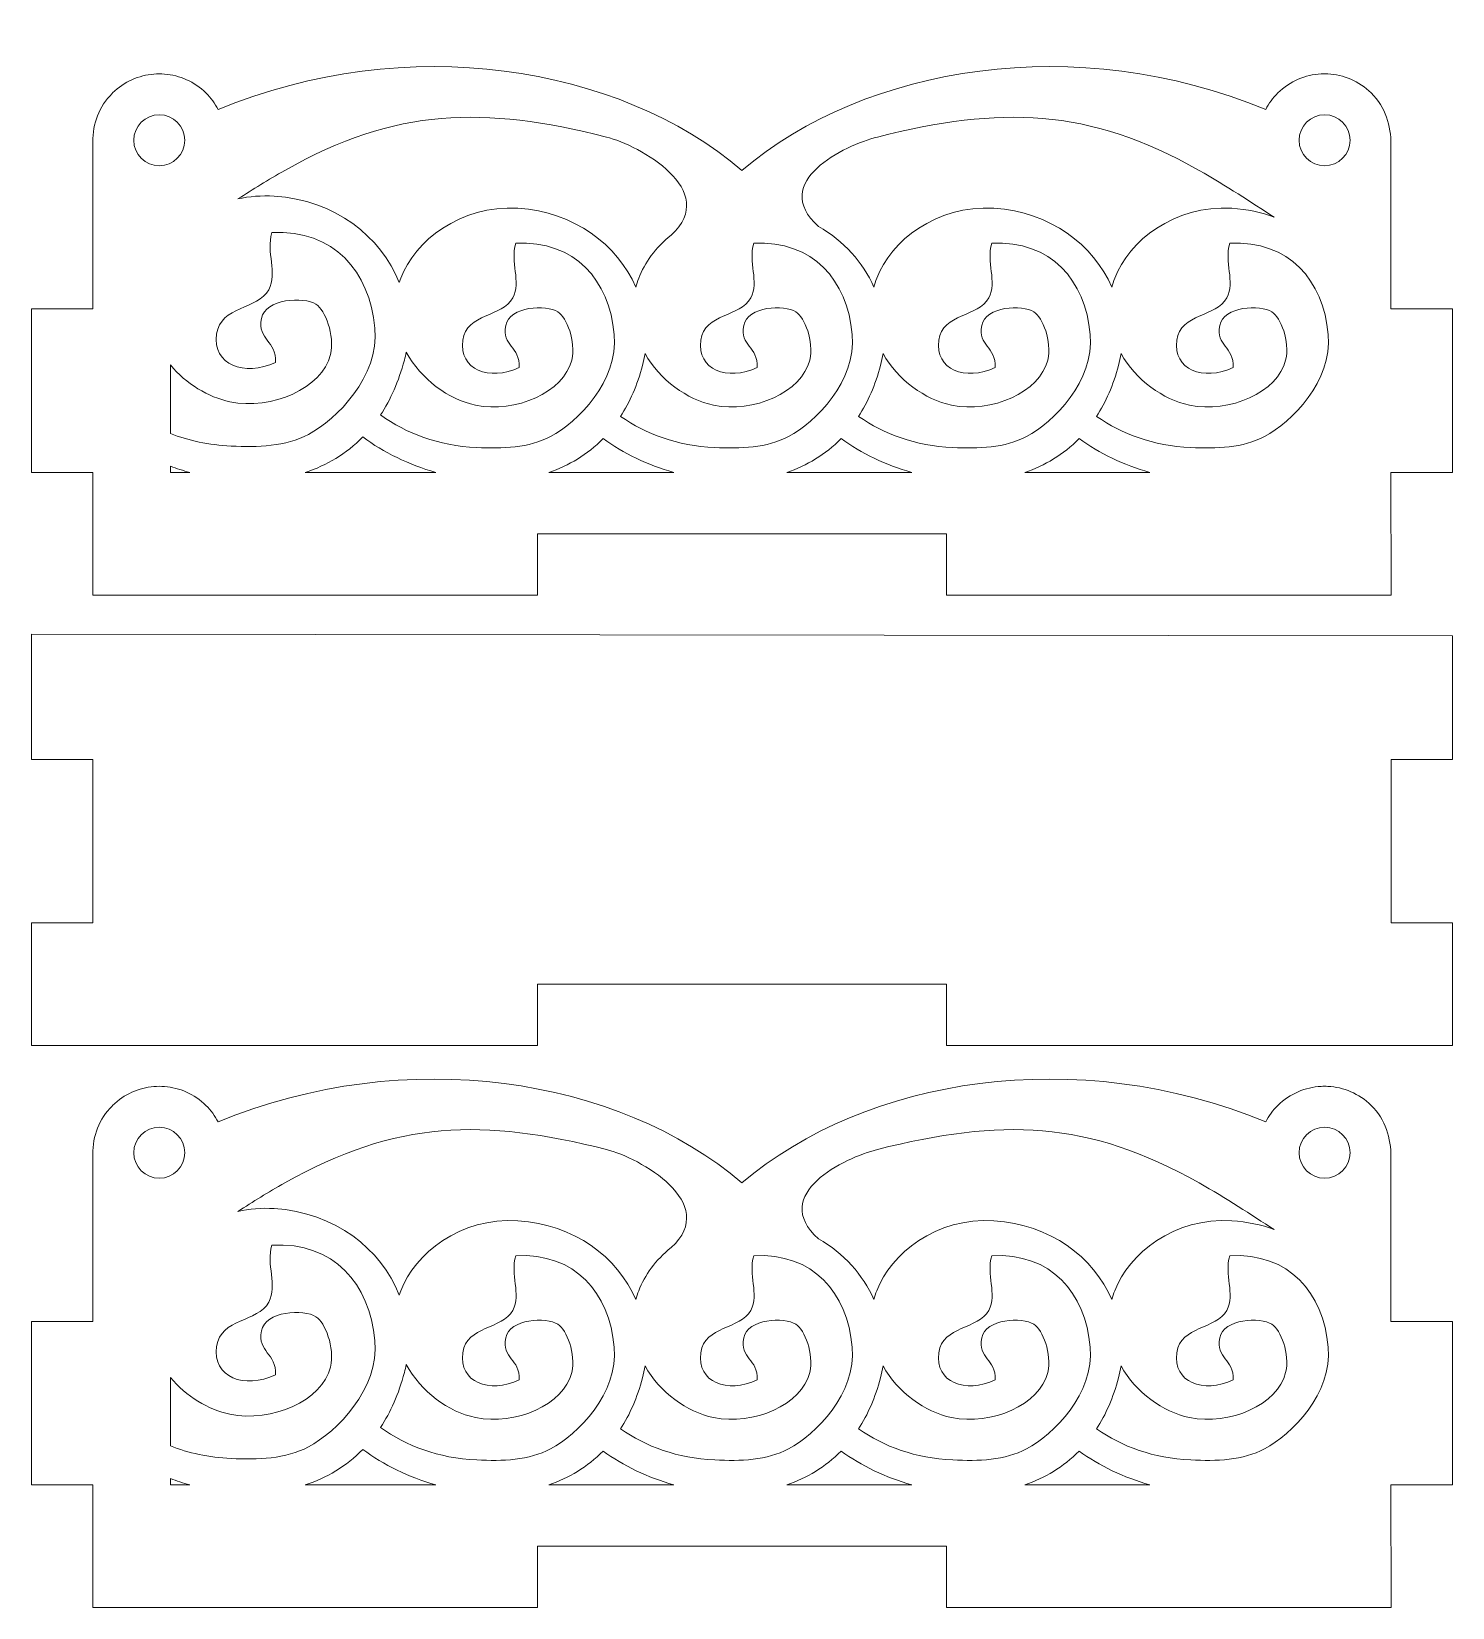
# Model space of a CAD drawing. Header units: millimetres. Extents: x -450 to 450, y -635 to 635.
# Drawn here: x 22 to 91.5, y 328.8 to 405.9 of the extents above; entities that cross this region are included whole.
import ezdxf

# ---------------------------------------------------------------- set-up
doc = ezdxf.new("R2010")
doc.units = ezdxf.units.MM
doc.header["$MEASUREMENT"] = 0
doc.layers.add('Camada 1', color=7, linetype='Continuous')

msp = doc.modelspace()

# ---------------------------------------------------------------- linework, layer by layer
at = {"layer": 'Camada 1', "color": 250, "lineweight": 20}
for points, knots in [([(82.3661, 402.0921), (73.147, 405.9067), (62.8185, 404.28), (56.7469, 399.1135), (56.7469, 399.1135), (50.6753, 404.28), (40.3464, 405.9068), (31.1271, 402.0921), (31.1271, 402.0921), (30.9747, 402.3834), (30.7754, 402.6564), (30.5289, 402.8995), (30.5289, 402.8995), (29.9621, 403.4584), (29.2413, 403.767), (28.5045, 403.8253), (28.5045, 403.8253), (28.3316, 403.8391), (28.1578, 403.839), (27.9849, 403.825), (27.9849, 403.825), (27.2494, 403.7659), (26.5303, 403.4574), (25.9646, 402.8995), (25.9646, 402.8995), (25.9646, 402.8995), (25.9359, 402.8707), (25.9359, 402.8707), (25.9359, 402.8707), (25.3168, 402.2447), (24.9783, 401.3944), (24.9976, 400.5142), (24.9976, 400.5142), (24.9976, 400.5142), (24.9968, 400.4581), (24.9968, 400.4581), (24.9968, 400.4581), (24.9968, 400.4581), (24.9968, 392.3356), (24.9968, 392.3356), (24.9968, 392.3356), (24.9968, 392.3356), (21.9968, 392.3356), (21.9968, 392.3356), (21.9968, 392.3356), (21.9968, 392.3356), (21.9968, 384.3357), (21.9968, 384.3357), (21.9968, 384.3357), (21.9968, 384.3357), (24.9968, 384.3357), (24.9968, 384.3357), (24.9968, 384.3357), (24.9968, 384.3357), (24.9968, 378.3357), (24.9968, 378.3357), (24.9968, 378.3357), (24.9968, 378.3357), (46.7467, 378.3357), (46.7467, 378.3357), (46.7467, 378.3357), (46.7467, 378.3357), (46.7467, 381.3357), (46.7467, 381.3357), (46.7467, 381.3357), (46.7467, 381.3357), (66.7466, 381.3357), (66.7466, 381.3357), (66.7466, 381.3357), (66.7466, 381.3357), (66.7466, 378.3357), (66.7466, 378.3357), (66.7466, 378.3357), (66.7466, 378.3357), (88.4965, 378.3357), (88.4965, 378.3357), (88.4965, 378.3357), (88.4965, 378.3357), (88.4949, 384.3357), (88.4949, 384.3357), (88.4949, 384.3357), (88.4949, 384.3357), (91.4965, 384.3357), (91.4965, 384.3357), (91.4965, 384.3357), (91.4965, 384.3357), (91.4965, 392.3356), (91.4965, 392.3356), (91.4965, 392.3356), (91.4965, 392.3356), (88.4927, 392.3356), (88.4927, 392.3356), (88.4927, 392.3356), (88.4927, 392.3356), (88.4905, 400.3739), (88.4905, 400.3739), (88.4905, 400.3739), (88.4989, 401.2828), (88.2271, 402.2107), (87.5287, 402.8995), (87.5287, 402.8995), (86.9364, 403.4837), (86.1758, 403.7944), (85.4044, 403.8317), (85.4044, 403.8317), (85.2951, 403.837), (85.1855, 403.8368), (85.0762, 403.8311), (85.0762, 403.8311), (84.3091, 403.7911), (83.5535, 403.4805), (82.9643, 402.8995), (82.9643, 402.8995), (82.7178, 402.6564), (82.5185, 402.3834), (82.3661, 402.0921)], [0, 0, 0, 0, 0.0333333, 0.0333333, 0.0333333, 0.0333333, 0.0666667, 0.0666667, 0.0666667, 0.0666667, 0.1, 0.1, 0.1, 0.1, 0.1333333, 0.1333333, 0.1333333, 0.1333333, 0.1666667, 0.1666667, 0.1666667, 0.1666667, 0.2, 0.2, 0.2, 0.2, 0.2333333, 0.2333333, 0.2333333, 0.2333333, 0.2666667, 0.2666667, 0.2666667, 0.2666667, 0.3, 0.3, 0.3, 0.3, 0.3333333, 0.3333333, 0.3333333, 0.3333333, 0.3666667, 0.3666667, 0.3666667, 0.3666667, 0.4, 0.4, 0.4, 0.4, 0.4333333, 0.4333333, 0.4333333, 0.4333333, 0.4666667, 0.4666667, 0.4666667, 0.4666667, 0.5, 0.5, 0.5, 0.5, 0.5333333, 0.5333333, 0.5333333, 0.5333333, 0.5666667, 0.5666667, 0.5666667, 0.5666667, 0.6, 0.6, 0.6, 0.6, 0.6333333, 0.6333333, 0.6333333, 0.6333333, 0.6666667, 0.6666667, 0.6666667, 0.6666667, 0.7, 0.7, 0.7, 0.7, 0.7333333, 0.7333333, 0.7333333, 0.7333333, 0.7666667, 0.7666667, 0.7666667, 0.7666667, 0.8, 0.8, 0.8, 0.8, 0.8333333, 0.8333333, 0.8333333, 0.8333333, 0.8666667, 0.8666667, 0.8666667, 0.8666667, 0.9, 0.9, 0.9, 0.9, 0.9333333, 0.9333333, 0.9333333, 0.9333333, 1, 1, 1, 1]), ([(29.4967, 400.5856), (29.4967, 399.9025), (28.9242, 399.3356), (28.2467, 399.3356), (28.2467, 399.3356), (27.5636, 399.3356), (26.9967, 399.9081), (26.9967, 400.5856), (26.9967, 400.5856), (26.9967, 401.2686), (27.5692, 401.8356), (28.2467, 401.8356), (28.2467, 401.8356), (28.9298, 401.8356), (29.4967, 401.263), (29.4967, 400.5856)], [0, 0, 0, 0, 0.2, 0.2, 0.2, 0.2, 0.4, 0.4, 0.4, 0.4, 0.6, 0.6, 0.6, 0.6, 1, 1, 1, 1]), ([(40.0578, 393.836), (40.0578, 393.836), (39.985, 393.6225), (39.985, 393.6225), (39.985, 393.6225), (39.0792, 395.877), (36.854, 397.6651), (33.8645, 397.853), (33.8645, 397.853), (33.2441, 397.892), (32.6508, 397.8394), (32.0939, 397.715), (32.0939, 397.715), (32.8199, 398.1802), (33.5763, 398.6552), (34.3838, 399.1105), (34.3838, 399.1105), (39.8522, 402.1939), (44.0864, 402.2631), (50.1186, 400.7438), (50.1186, 400.7438), (51.7263, 400.3389), (55.6975, 398.1363), (53.2812, 395.9433), (53.2812, 395.9433), (52.5294, 395.3371), (51.9782, 394.5876), (51.6995, 393.836), (51.6995, 393.836), (51.6457, 393.6911), (51.6003, 393.5468), (51.5627, 393.4033), (51.5627, 393.4033), (50.6481, 395.4682), (48.5616, 397.0826), (45.7872, 397.2569), (45.7872, 397.2569), (42.9659, 397.4342), (40.7269, 395.6405), (40.0578, 393.836)], [0, 0, 0, 0, 0.0909091, 0.0909091, 0.0909091, 0.0909091, 0.1818182, 0.1818182, 0.1818182, 0.1818182, 0.2727273, 0.2727273, 0.2727273, 0.2727273, 0.3636364, 0.3636364, 0.3636364, 0.3636364, 0.4545455, 0.4545455, 0.4545455, 0.4545455, 0.5454545, 0.5454545, 0.5454545, 0.5454545, 0.6363636, 0.6363636, 0.6363636, 0.6363636, 0.7272727, 0.7272727, 0.7272727, 0.7272727, 0.8181818, 0.8181818, 0.8181818, 0.8181818, 1, 1, 1, 1]), ([(69.0705, 397.2569), (66.2492, 397.4342), (64.0102, 395.6405), (63.3411, 393.836), (63.3411, 393.836), (63.2873, 393.691), (63.242, 393.5466), (63.2044, 393.4031), (63.2044, 393.4031), (62.6683, 394.6134), (61.7297, 395.6687), (60.4851, 396.3711), (60.4851, 396.3711), (58.0688, 398.5638), (61.7669, 400.3389), (63.3747, 400.7438), (63.3747, 400.7438), (69.4069, 402.2632), (73.6411, 402.1939), (79.1094, 399.1105), (79.1094, 399.1105), (80.4439, 398.3579), (81.6391, 397.5523), (82.7876, 396.8245), (82.7876, 396.8245), (82.1515, 397.0596), (81.4566, 397.2101), (80.7121, 397.2569), (80.7121, 397.2569), (77.8909, 397.4342), (75.6519, 395.6405), (74.9828, 393.836), (74.9828, 393.836), (74.929, 393.691), (74.8837, 393.5466), (74.8461, 393.4031), (74.8461, 393.4031), (73.9314, 395.4682), (71.845, 397.0826), (69.0705, 397.2569)], [0, 0, 0, 0, 0.0909091, 0.0909091, 0.0909091, 0.0909091, 0.1818182, 0.1818182, 0.1818182, 0.1818182, 0.2727273, 0.2727273, 0.2727273, 0.2727273, 0.3636364, 0.3636364, 0.3636364, 0.3636364, 0.4545455, 0.4545455, 0.4545455, 0.4545455, 0.5454545, 0.5454545, 0.5454545, 0.5454545, 0.6363636, 0.6363636, 0.6363636, 0.6363636, 0.7272727, 0.7272727, 0.7272727, 0.7272727, 0.8181818, 0.8181818, 0.8181818, 0.8181818, 1, 1, 1, 1]), ([(85.2465, 399.3356), (84.5634, 399.3356), (83.9965, 399.9081), (83.9965, 400.5856), (83.9965, 400.5856), (83.9965, 401.2686), (84.569, 401.8356), (85.2465, 401.8356), (85.2465, 401.8356), (85.9296, 401.8356), (86.4965, 401.263), (86.4965, 400.5856), (86.4965, 400.5856), (86.4965, 399.9025), (85.924, 399.3356), (85.2465, 399.3356)], [0, 0, 0, 0, 0.2, 0.2, 0.2, 0.2, 0.4, 0.4, 0.4, 0.4, 0.6, 0.6, 0.6, 0.6, 1, 1, 1, 1]), ([(38.7895, 391.3974), (39.0102, 389.0146), (36.9252, 386.9293), (35.538, 386.193), (35.538, 386.193), (34.4265, 385.603), (33.0697, 385.562), (31.7598, 385.6253), (31.7598, 385.6253), (30.6595, 385.6783), (29.6737, 385.8942), (28.7872, 386.2384), (28.7872, 386.2384), (28.7872, 386.2384), (28.7872, 389.591), (28.7872, 389.591), (28.7872, 389.591), (29.5679, 388.6705), (30.6357, 388.0163), (31.6985, 387.7938), (31.6985, 387.7938), (33.7359, 387.3676), (36.2224, 388.4503), (36.6131, 390.0984), (36.6131, 390.0984), (36.8432, 391.069), (36.3556, 392.2698), (35.9113, 392.5599), (35.9113, 392.5599), (35.3215, 392.9444), (33.4234, 392.8432), (33.2435, 391.8669), (33.2435, 391.8669), (33.0466, 390.8007), (33.9707, 390.8057), (33.9364, 389.7154), (33.9364, 389.7154), (32.4123, 389.0073), (30.8375, 389.5899), (31.0515, 391.11), (31.0515, 391.11), (31.2467, 392.4976), (33.0718, 392.2845), (33.5987, 393.2723), (33.5987, 393.2723), (34.0497, 394.1174), (33.453, 395.0991), (33.7566, 396.067), (33.7566, 396.067), (36.8056, 396.2126), (38.5325, 394.1784), (38.7895, 391.3974)], [0, 0, 0, 0, 0.0714286, 0.0714286, 0.0714286, 0.0714286, 0.1428571, 0.1428571, 0.1428571, 0.1428571, 0.2142857, 0.2142857, 0.2142857, 0.2142857, 0.2857143, 0.2857143, 0.2857143, 0.2857143, 0.3571429, 0.3571429, 0.3571429, 0.3571429, 0.4285714, 0.4285714, 0.4285714, 0.4285714, 0.5, 0.5, 0.5, 0.5, 0.5714286, 0.5714286, 0.5714286, 0.5714286, 0.6428571, 0.6428571, 0.6428571, 0.6428571, 0.7142857, 0.7142857, 0.7142857, 0.7142857, 0.7857143, 0.7857143, 0.7857143, 0.7857143, 0.8571429, 0.8571429, 0.8571429, 0.8571429, 1, 1, 1, 1]), ([(50.5014, 391.0777), (50.7127, 388.7967), (48.7169, 386.8006), (47.3891, 386.0958), (47.3891, 386.0958), (46.3251, 385.5311), (45.0264, 385.4918), (43.7725, 385.5524), (43.7725, 385.5524), (41.8781, 385.6437), (40.3382, 386.239), (39.0686, 387.1472), (39.0686, 387.1472), (39.559, 387.8913), (39.957, 388.779), (40.2342, 389.8268), (40.2342, 389.8268), (40.2694, 389.9598), (40.2992, 390.0931), (40.3248, 390.2267), (40.3248, 390.2267), (41.0465, 388.89), (42.3844, 387.9064), (43.7138, 387.6281), (43.7138, 387.6281), (45.6641, 387.2202), (48.0442, 388.2566), (48.4182, 389.8341), (48.4182, 389.8341), (48.6384, 390.7632), (48.1717, 391.9126), (47.7464, 392.1903), (47.7464, 392.1903), (47.1818, 392.5584), (45.3649, 392.4615), (45.1927, 391.527), (45.1927, 391.527), (45.0043, 390.5064), (45.8888, 390.5112), (45.856, 389.4675), (45.856, 389.4675), (44.3971, 388.7897), (42.8897, 389.3474), (43.0945, 390.8025), (43.0945, 390.8025), (43.2814, 392.1307), (45.0284, 391.9267), (45.5327, 392.8722), (45.5327, 392.8722), (45.9644, 393.6812), (45.3933, 394.6209), (45.6839, 395.5474), (45.6839, 395.5474), (48.6024, 395.6867), (50.2554, 393.7396), (50.5014, 391.0777)], [0, 0, 0, 0, 0.0666667, 0.0666667, 0.0666667, 0.0666667, 0.1333333, 0.1333333, 0.1333333, 0.1333333, 0.2, 0.2, 0.2, 0.2, 0.2666667, 0.2666667, 0.2666667, 0.2666667, 0.3333333, 0.3333333, 0.3333333, 0.3333333, 0.4, 0.4, 0.4, 0.4, 0.4666667, 0.4666667, 0.4666667, 0.4666667, 0.5333333, 0.5333333, 0.5333333, 0.5333333, 0.6, 0.6, 0.6, 0.6, 0.6666667, 0.6666667, 0.6666667, 0.6666667, 0.7333333, 0.7333333, 0.7333333, 0.7333333, 0.8, 0.8, 0.8, 0.8, 0.8666667, 0.8666667, 0.8666667, 0.8666667, 1, 1, 1, 1]), ([(59.0307, 386.0958), (57.9667, 385.5311), (56.668, 385.4918), (55.4141, 385.5524), (55.4141, 385.5524), (53.5698, 385.6413), (52.0617, 386.2079), (50.8117, 387.0758), (50.8117, 387.0758), (51.2613, 387.7744), (51.6272, 388.6022), (51.8843, 389.5742), (51.8843, 389.5742), (51.9355, 389.7677), (51.9753, 389.962), (52.0055, 390.1567), (52.0055, 390.1567), (52.7356, 388.8557), (54.0493, 387.9015), (55.3554, 387.6281), (55.3554, 387.6281), (57.3057, 387.2202), (59.6858, 388.2566), (60.0598, 389.8341), (60.0598, 389.8341), (60.28, 390.7632), (59.8133, 391.9126), (59.388, 392.1903), (59.388, 392.1903), (58.8234, 392.5584), (57.0065, 392.4615), (56.8343, 391.527), (56.8343, 391.527), (56.6459, 390.5064), (57.5304, 390.5112), (57.4976, 389.4675), (57.4976, 389.4675), (56.0387, 388.7897), (54.5313, 389.3474), (54.7361, 390.8025), (54.7361, 390.8025), (54.923, 392.1307), (56.67, 391.9267), (57.1743, 392.8722), (57.1743, 392.8722), (57.606, 393.6812), (57.0349, 394.6209), (57.3255, 395.5474), (57.3255, 395.5474), (60.244, 395.6867), (61.897, 393.7396), (62.143, 391.0777), (62.143, 391.0777), (62.3543, 388.7967), (60.3585, 386.8006), (59.0307, 386.0958)], [0, 0, 0, 0, 0.0666667, 0.0666667, 0.0666667, 0.0666667, 0.1333333, 0.1333333, 0.1333333, 0.1333333, 0.2, 0.2, 0.2, 0.2, 0.2666667, 0.2666667, 0.2666667, 0.2666667, 0.3333333, 0.3333333, 0.3333333, 0.3333333, 0.4, 0.4, 0.4, 0.4, 0.4666667, 0.4666667, 0.4666667, 0.4666667, 0.5333333, 0.5333333, 0.5333333, 0.5333333, 0.6, 0.6, 0.6, 0.6, 0.6666667, 0.6666667, 0.6666667, 0.6666667, 0.7333333, 0.7333333, 0.7333333, 0.7333333, 0.8, 0.8, 0.8, 0.8, 0.8666667, 0.8666667, 0.8666667, 0.8666667, 1, 1, 1, 1]), ([(68.9672, 395.5474), (71.8857, 395.6867), (73.5387, 393.7396), (73.7847, 391.0777), (73.7847, 391.0777), (73.996, 388.7967), (72.0002, 386.8006), (70.6724, 386.0958), (70.6724, 386.0958), (69.6084, 385.5311), (68.3097, 385.4918), (67.0558, 385.5524), (67.0558, 385.5524), (65.2115, 385.6413), (63.7033, 386.2079), (62.4533, 387.0758), (62.4533, 387.0758), (62.9029, 387.7744), (63.2688, 388.6022), (63.5259, 389.5742), (63.5259, 389.5742), (63.5771, 389.7677), (63.617, 389.9619), (63.6471, 390.1565), (63.6471, 390.1565), (64.3773, 388.8557), (65.6911, 387.9016), (66.9971, 387.6281), (66.9971, 387.6281), (68.9474, 387.2202), (71.3275, 388.2566), (71.7015, 389.8341), (71.7015, 389.8341), (71.9217, 390.7632), (71.455, 391.9126), (71.0297, 392.1903), (71.0297, 392.1903), (70.4651, 392.5584), (68.6482, 392.4615), (68.476, 391.527), (68.476, 391.527), (68.2876, 390.5064), (69.1721, 390.5112), (69.1393, 389.4675), (69.1393, 389.4675), (67.6804, 388.7897), (66.173, 389.3474), (66.3778, 390.8025), (66.3778, 390.8025), (66.5647, 392.1307), (68.3117, 391.9267), (68.816, 392.8722), (68.816, 392.8722), (69.2477, 393.6812), (68.6766, 394.6209), (68.9672, 395.5474)], [0, 0, 0, 0, 0.0666667, 0.0666667, 0.0666667, 0.0666667, 0.1333333, 0.1333333, 0.1333333, 0.1333333, 0.2, 0.2, 0.2, 0.2, 0.2666667, 0.2666667, 0.2666667, 0.2666667, 0.3333333, 0.3333333, 0.3333333, 0.3333333, 0.4, 0.4, 0.4, 0.4, 0.4666667, 0.4666667, 0.4666667, 0.4666667, 0.5333333, 0.5333333, 0.5333333, 0.5333333, 0.6, 0.6, 0.6, 0.6, 0.6666667, 0.6666667, 0.6666667, 0.6666667, 0.7333333, 0.7333333, 0.7333333, 0.7333333, 0.8, 0.8, 0.8, 0.8, 0.8666667, 0.8666667, 0.8666667, 0.8666667, 1, 1, 1, 1]), ([(85.4263, 391.0777), (85.6376, 388.7967), (83.6418, 386.8006), (82.314, 386.0958), (82.314, 386.0958), (81.25, 385.5311), (79.9513, 385.4918), (78.6974, 385.5524), (78.6974, 385.5524), (76.8532, 385.6413), (75.345, 386.2079), (74.095, 387.0758), (74.095, 387.0758), (74.5446, 387.7744), (74.9105, 388.6022), (75.1676, 389.5742), (75.1676, 389.5742), (75.2188, 389.7677), (75.2587, 389.9619), (75.2888, 390.1565), (75.2888, 390.1565), (76.019, 388.8557), (77.3328, 387.9016), (78.6387, 387.6281), (78.6387, 387.6281), (80.589, 387.2202), (82.9691, 388.2566), (83.3431, 389.8341), (83.3431, 389.8341), (83.5633, 390.7632), (83.0966, 391.9126), (82.6713, 392.1903), (82.6713, 392.1903), (82.1067, 392.5584), (80.2898, 392.4615), (80.1176, 391.527), (80.1176, 391.527), (79.9292, 390.5064), (80.8137, 390.5112), (80.7809, 389.4675), (80.7809, 389.4675), (79.322, 388.7897), (77.8147, 389.3474), (78.0195, 390.8025), (78.0195, 390.8025), (78.2064, 392.1307), (79.9533, 391.9267), (80.4576, 392.8722), (80.4576, 392.8722), (80.8893, 393.6812), (80.3182, 394.6209), (80.6088, 395.5474), (80.6088, 395.5474), (83.5273, 395.6867), (85.1803, 393.7396), (85.4263, 391.0777)], [0, 0, 0, 0, 0.0666667, 0.0666667, 0.0666667, 0.0666667, 0.1333333, 0.1333333, 0.1333333, 0.1333333, 0.2, 0.2, 0.2, 0.2, 0.2666667, 0.2666667, 0.2666667, 0.2666667, 0.3333333, 0.3333333, 0.3333333, 0.3333333, 0.4, 0.4, 0.4, 0.4, 0.4666667, 0.4666667, 0.4666667, 0.4666667, 0.5333333, 0.5333333, 0.5333333, 0.5333333, 0.6, 0.6, 0.6, 0.6, 0.6666667, 0.6666667, 0.6666667, 0.6666667, 0.7333333, 0.7333333, 0.7333333, 0.7333333, 0.8, 0.8, 0.8, 0.8, 0.8666667, 0.8666667, 0.8666667, 0.8666667, 1, 1, 1, 1]), ([(38.2015, 386.0687), (39.2181, 385.3117), (40.4564, 384.7075), (41.7722, 384.3357), (41.7722, 384.3357), (41.7722, 384.3357), (35.3859, 384.3357), (35.3859, 384.3357), (35.3859, 384.3357), (36.4266, 384.6769), (37.39, 385.2406), (38.2015, 386.0687)], [0, 0, 0, 0, 0.25, 0.25, 0.25, 0.25, 0.5, 0.5, 0.5, 0.5, 1, 1, 1, 1]), ([(49.9513, 385.9897), (50.9472, 385.2696), (52.1447, 384.6946), (53.4144, 384.3357), (53.4144, 384.3357), (53.4144, 384.3357), (47.2966, 384.3357), (47.2966, 384.3357), (47.2966, 384.3357), (48.2779, 384.6657), (49.1857, 385.2042), (49.9513, 385.9897)], [0, 0, 0, 0, 0.25, 0.25, 0.25, 0.25, 0.5, 0.5, 0.5, 0.5, 1, 1, 1, 1]), ([(61.5929, 385.9897), (62.5887, 385.2696), (63.7863, 384.6946), (65.0561, 384.3357), (65.0561, 384.3357), (65.0561, 384.3357), (58.9394, 384.3357), (58.9394, 384.3357), (58.9394, 384.3357), (59.9203, 384.6658), (60.8275, 385.2044), (61.5929, 385.9897)], [0, 0, 0, 0, 0.25, 0.25, 0.25, 0.25, 0.5, 0.5, 0.5, 0.5, 1, 1, 1, 1]), ([(73.2346, 385.9897), (74.2306, 385.2695), (75.4284, 384.6946), (76.6983, 384.3357), (76.6983, 384.3357), (76.6983, 384.3357), (70.5807, 384.3357), (70.5807, 384.3357), (70.5807, 384.3357), (71.5616, 384.6657), (72.4691, 385.2044), (73.2346, 385.9897)], [0, 0, 0, 0, 0.25, 0.25, 0.25, 0.25, 0.5, 0.5, 0.5, 0.5, 1, 1, 1, 1]), ([(28.7872, 384.6404), (29.0976, 384.5262), (29.4143, 384.4245), (29.7351, 384.3357), (29.7351, 384.3357), (29.7351, 384.3357), (28.7872, 384.3357), (28.7872, 384.3357), (28.7872, 384.3357), (28.7872, 384.3357), (28.7872, 384.6404), (28.7872, 384.6404)], [0, 0, 0, 0, 0.25, 0.25, 0.25, 0.25, 0.5, 0.5, 0.5, 0.5, 1, 1, 1, 1]), ([(22.0028, 376.4199), (22.0028, 376.4199), (22.0028, 370.2974), (22.0028, 370.2974), (22.0028, 370.2974), (22.0028, 370.2974), (25.0028, 370.2974), (25.0028, 370.2974), (25.0028, 370.2974), (25.0028, 370.2974), (25.0028, 362.2975), (25.0028, 362.2975), (25.0028, 362.2975), (25.0028, 362.2975), (22.0028, 362.2975), (22.0028, 362.2975), (22.0028, 362.2975), (22.0028, 362.2975), (22.0028, 356.2975), (22.0028, 356.2975), (22.0028, 356.2975), (22.0028, 356.2975), (46.7527, 356.2975), (46.7527, 356.2975), (46.7527, 356.2975), (46.7527, 356.2975), (46.7527, 359.2975), (46.7527, 359.2975), (46.7527, 359.2975), (46.7527, 359.2975), (66.7526, 359.2975), (66.7526, 359.2975), (66.7526, 359.2975), (66.7526, 359.2975), (66.7526, 356.2975), (66.7526, 356.2975), (66.7526, 356.2975), (66.7526, 356.2975), (91.5025, 356.2975), (91.5025, 356.2975), (91.5025, 356.2975), (91.5025, 356.2975), (91.5009, 362.2975), (91.5009, 362.2975), (91.5009, 362.2975), (91.5009, 362.2975), (88.5025, 362.2975), (88.5025, 362.2975), (88.5025, 362.2975), (88.5025, 362.2975), (88.5025, 370.2974), (88.5025, 370.2974), (88.5025, 370.2974), (88.5025, 370.2974), (91.4987, 370.2974), (91.4987, 370.2974), (91.4987, 370.2974), (91.4987, 370.2974), (91.4965, 376.3357), (91.4965, 376.3357), (91.4965, 376.3357), (91.4965, 376.3357), (22.0028, 376.4199), (22.0028, 376.4199)], [0, 0, 0, 0, 0.0588235, 0.0588235, 0.0588235, 0.0588235, 0.1176471, 0.1176471, 0.1176471, 0.1176471, 0.1764706, 0.1764706, 0.1764706, 0.1764706, 0.2352941, 0.2352941, 0.2352941, 0.2352941, 0.2941176, 0.2941176, 0.2941176, 0.2941176, 0.3529412, 0.3529412, 0.3529412, 0.3529412, 0.4117647, 0.4117647, 0.4117647, 0.4117647, 0.4705882, 0.4705882, 0.4705882, 0.4705882, 0.5294118, 0.5294118, 0.5294118, 0.5294118, 0.5882353, 0.5882353, 0.5882353, 0.5882353, 0.6470588, 0.6470588, 0.6470588, 0.6470588, 0.7058824, 0.7058824, 0.7058824, 0.7058824, 0.7647059, 0.7647059, 0.7647059, 0.7647059, 0.8235294, 0.8235294, 0.8235294, 0.8235294, 0.8823529, 0.8823529, 0.8823529, 0.8823529, 1, 1, 1, 1]), ([(82.3661, 352.5579), (73.147, 356.3725), (62.8185, 354.7458), (56.7469, 349.5793), (56.7469, 349.5793), (50.6753, 354.7458), (40.3464, 356.3726), (31.1271, 352.5579), (31.1271, 352.5579), (30.9747, 352.8492), (30.7754, 353.1222), (30.5289, 353.3653), (30.5289, 353.3653), (29.9621, 353.9242), (29.2413, 354.2328), (28.5045, 354.2911), (28.5045, 354.2911), (28.3316, 354.3049), (28.1578, 354.3048), (27.9849, 354.2908), (27.9849, 354.2908), (27.2494, 354.2317), (26.5303, 353.9232), (25.9646, 353.3653), (25.9646, 353.3653), (25.9646, 353.3653), (25.9359, 353.3365), (25.9359, 353.3365), (25.9359, 353.3365), (25.3168, 352.7105), (24.9783, 351.8602), (24.9976, 350.98), (24.9976, 350.98), (24.9976, 350.98), (24.9968, 350.9239), (24.9968, 350.9239), (24.9968, 350.9239), (24.9968, 350.9239), (24.9968, 342.8014), (24.9968, 342.8014), (24.9968, 342.8014), (24.9968, 342.8014), (21.9968, 342.8014), (21.9968, 342.8014), (21.9968, 342.8014), (21.9968, 342.8014), (21.9968, 334.8015), (21.9968, 334.8015), (21.9968, 334.8015), (21.9968, 334.8015), (24.9968, 334.8015), (24.9968, 334.8015), (24.9968, 334.8015), (24.9968, 334.8015), (24.9968, 328.8015), (24.9968, 328.8015), (24.9968, 328.8015), (24.9968, 328.8015), (46.7467, 328.8015), (46.7467, 328.8015), (46.7467, 328.8015), (46.7467, 328.8015), (46.7467, 331.8015), (46.7467, 331.8015), (46.7467, 331.8015), (46.7467, 331.8015), (66.7466, 331.8015), (66.7466, 331.8015), (66.7466, 331.8015), (66.7466, 331.8015), (66.7466, 328.8015), (66.7466, 328.8015), (66.7466, 328.8015), (66.7466, 328.8015), (88.4965, 328.8015), (88.4965, 328.8015), (88.4965, 328.8015), (88.4965, 328.8015), (88.4949, 334.8015), (88.4949, 334.8015), (88.4949, 334.8015), (88.4949, 334.8015), (91.4965, 334.8015), (91.4965, 334.8015), (91.4965, 334.8015), (91.4965, 334.8015), (91.4965, 342.8014), (91.4965, 342.8014), (91.4965, 342.8014), (91.4965, 342.8014), (88.4927, 342.8014), (88.4927, 342.8014), (88.4927, 342.8014), (88.4927, 342.8014), (88.4905, 350.8397), (88.4905, 350.8397), (88.4905, 350.8397), (88.4989, 351.7486), (88.2271, 352.6765), (87.5287, 353.3653), (87.5287, 353.3653), (86.9364, 353.9495), (86.1758, 354.2602), (85.4044, 354.2975), (85.4044, 354.2975), (85.2951, 354.3028), (85.1855, 354.3026), (85.0762, 354.2969), (85.0762, 354.2969), (84.3091, 354.2569), (83.5535, 353.9463), (82.9643, 353.3653), (82.9643, 353.3653), (82.7178, 353.1222), (82.5185, 352.8492), (82.3661, 352.5579)], [0, 0, 0, 0, 0.0333333, 0.0333333, 0.0333333, 0.0333333, 0.0666667, 0.0666667, 0.0666667, 0.0666667, 0.1, 0.1, 0.1, 0.1, 0.1333333, 0.1333333, 0.1333333, 0.1333333, 0.1666667, 0.1666667, 0.1666667, 0.1666667, 0.2, 0.2, 0.2, 0.2, 0.2333333, 0.2333333, 0.2333333, 0.2333333, 0.2666667, 0.2666667, 0.2666667, 0.2666667, 0.3, 0.3, 0.3, 0.3, 0.3333333, 0.3333333, 0.3333333, 0.3333333, 0.3666667, 0.3666667, 0.3666667, 0.3666667, 0.4, 0.4, 0.4, 0.4, 0.4333333, 0.4333333, 0.4333333, 0.4333333, 0.4666667, 0.4666667, 0.4666667, 0.4666667, 0.5, 0.5, 0.5, 0.5, 0.5333333, 0.5333333, 0.5333333, 0.5333333, 0.5666667, 0.5666667, 0.5666667, 0.5666667, 0.6, 0.6, 0.6, 0.6, 0.6333333, 0.6333333, 0.6333333, 0.6333333, 0.6666667, 0.6666667, 0.6666667, 0.6666667, 0.7, 0.7, 0.7, 0.7, 0.7333333, 0.7333333, 0.7333333, 0.7333333, 0.7666667, 0.7666667, 0.7666667, 0.7666667, 0.8, 0.8, 0.8, 0.8, 0.8333333, 0.8333333, 0.8333333, 0.8333333, 0.8666667, 0.8666667, 0.8666667, 0.8666667, 0.9, 0.9, 0.9, 0.9, 0.9333333, 0.9333333, 0.9333333, 0.9333333, 1, 1, 1, 1]), ([(40.0578, 344.3018), (40.0578, 344.3018), (39.985, 344.0883), (39.985, 344.0883), (39.985, 344.0883), (39.0792, 346.3428), (36.854, 348.1309), (33.8645, 348.3188), (33.8645, 348.3188), (33.2441, 348.3578), (32.6508, 348.3052), (32.0939, 348.1808), (32.0939, 348.1808), (32.8199, 348.646), (33.5763, 349.121), (34.3838, 349.5763), (34.3838, 349.5763), (39.8522, 352.6597), (44.0864, 352.7289), (50.1186, 351.2096), (50.1186, 351.2096), (51.7263, 350.8047), (55.6975, 348.6021), (53.2812, 346.4091), (53.2812, 346.4091), (52.5294, 345.8029), (51.9782, 345.0534), (51.6995, 344.3018), (51.6995, 344.3018), (51.6457, 344.1569), (51.6003, 344.0126), (51.5627, 343.8691), (51.5627, 343.8691), (50.6481, 345.934), (48.5616, 347.5484), (45.7872, 347.7227), (45.7872, 347.7227), (42.9659, 347.9), (40.7269, 346.1063), (40.0578, 344.3018)], [0, 0, 0, 0, 0.0909091, 0.0909091, 0.0909091, 0.0909091, 0.1818182, 0.1818182, 0.1818182, 0.1818182, 0.2727273, 0.2727273, 0.2727273, 0.2727273, 0.3636364, 0.3636364, 0.3636364, 0.3636364, 0.4545455, 0.4545455, 0.4545455, 0.4545455, 0.5454545, 0.5454545, 0.5454545, 0.5454545, 0.6363636, 0.6363636, 0.6363636, 0.6363636, 0.7272727, 0.7272727, 0.7272727, 0.7272727, 0.8181818, 0.8181818, 0.8181818, 0.8181818, 1, 1, 1, 1]), ([(69.0705, 347.7227), (66.2492, 347.9), (64.0102, 346.1063), (63.3411, 344.3018), (63.3411, 344.3018), (63.2873, 344.1568), (63.242, 344.0124), (63.2044, 343.8689), (63.2044, 343.8689), (62.6683, 345.0792), (61.7297, 346.1345), (60.4851, 346.8369), (60.4851, 346.8369), (58.0688, 349.0296), (61.7669, 350.8047), (63.3747, 351.2096), (63.3747, 351.2096), (69.4069, 352.729), (73.6411, 352.6597), (79.1094, 349.5763), (79.1094, 349.5763), (80.4439, 348.8237), (81.6391, 348.0181), (82.7876, 347.2903), (82.7876, 347.2903), (82.1515, 347.5254), (81.4566, 347.6759), (80.7121, 347.7227), (80.7121, 347.7227), (77.8909, 347.9), (75.6519, 346.1063), (74.9828, 344.3018), (74.9828, 344.3018), (74.929, 344.1568), (74.8837, 344.0124), (74.8461, 343.8689), (74.8461, 343.8689), (73.9314, 345.934), (71.845, 347.5484), (69.0705, 347.7227)], [0, 0, 0, 0, 0.0909091, 0.0909091, 0.0909091, 0.0909091, 0.1818182, 0.1818182, 0.1818182, 0.1818182, 0.2727273, 0.2727273, 0.2727273, 0.2727273, 0.3636364, 0.3636364, 0.3636364, 0.3636364, 0.4545455, 0.4545455, 0.4545455, 0.4545455, 0.5454545, 0.5454545, 0.5454545, 0.5454545, 0.6363636, 0.6363636, 0.6363636, 0.6363636, 0.7272727, 0.7272727, 0.7272727, 0.7272727, 0.8181818, 0.8181818, 0.8181818, 0.8181818, 1, 1, 1, 1]), ([(29.4967, 351.0514), (29.4967, 350.3683), (28.9242, 349.8014), (28.2467, 349.8014), (28.2467, 349.8014), (27.5636, 349.8014), (26.9967, 350.3739), (26.9967, 351.0514), (26.9967, 351.0514), (26.9967, 351.7344), (27.5692, 352.3014), (28.2467, 352.3014), (28.2467, 352.3014), (28.9298, 352.3014), (29.4967, 351.7288), (29.4967, 351.0514)], [0, 0, 0, 0, 0.2, 0.2, 0.2, 0.2, 0.4, 0.4, 0.4, 0.4, 0.6, 0.6, 0.6, 0.6, 1, 1, 1, 1]), ([(85.2465, 349.8014), (84.5634, 349.8014), (83.9965, 350.3739), (83.9965, 351.0514), (83.9965, 351.0514), (83.9965, 351.7344), (84.569, 352.3014), (85.2465, 352.3014), (85.2465, 352.3014), (85.9296, 352.3014), (86.4965, 351.7288), (86.4965, 351.0514), (86.4965, 351.0514), (86.4965, 350.3683), (85.924, 349.8014), (85.2465, 349.8014)], [0, 0, 0, 0, 0.2, 0.2, 0.2, 0.2, 0.4, 0.4, 0.4, 0.4, 0.6, 0.6, 0.6, 0.6, 1, 1, 1, 1]), ([(38.7895, 341.8632), (39.0102, 339.4804), (36.9252, 337.3951), (35.538, 336.6588), (35.538, 336.6588), (34.4265, 336.0688), (33.0697, 336.0278), (31.7598, 336.0911), (31.7598, 336.0911), (30.6595, 336.1441), (29.6737, 336.36), (28.7872, 336.7042), (28.7872, 336.7042), (28.7872, 336.7042), (28.7872, 340.0568), (28.7872, 340.0568), (28.7872, 340.0568), (29.5679, 339.1363), (30.6357, 338.4821), (31.6985, 338.2596), (31.6985, 338.2596), (33.7359, 337.8334), (36.2224, 338.9161), (36.6131, 340.5642), (36.6131, 340.5642), (36.8432, 341.5348), (36.3556, 342.7356), (35.9113, 343.0257), (35.9113, 343.0257), (35.3215, 343.4102), (33.4234, 343.309), (33.2435, 342.3327), (33.2435, 342.3327), (33.0466, 341.2665), (33.9707, 341.2715), (33.9364, 340.1812), (33.9364, 340.1812), (32.4123, 339.4731), (30.8375, 340.0557), (31.0515, 341.5758), (31.0515, 341.5758), (31.2467, 342.9634), (33.0718, 342.7503), (33.5987, 343.7381), (33.5987, 343.7381), (34.0497, 344.5832), (33.453, 345.5649), (33.7566, 346.5328), (33.7566, 346.5328), (36.8056, 346.6784), (38.5325, 344.6442), (38.7895, 341.8632)], [0, 0, 0, 0, 0.0714286, 0.0714286, 0.0714286, 0.0714286, 0.1428571, 0.1428571, 0.1428571, 0.1428571, 0.2142857, 0.2142857, 0.2142857, 0.2142857, 0.2857143, 0.2857143, 0.2857143, 0.2857143, 0.3571429, 0.3571429, 0.3571429, 0.3571429, 0.4285714, 0.4285714, 0.4285714, 0.4285714, 0.5, 0.5, 0.5, 0.5, 0.5714286, 0.5714286, 0.5714286, 0.5714286, 0.6428571, 0.6428571, 0.6428571, 0.6428571, 0.7142857, 0.7142857, 0.7142857, 0.7142857, 0.7857143, 0.7857143, 0.7857143, 0.7857143, 0.8571429, 0.8571429, 0.8571429, 0.8571429, 1, 1, 1, 1]), ([(50.5014, 341.5435), (50.7127, 339.2625), (48.7169, 337.2664), (47.3891, 336.5616), (47.3891, 336.5616), (46.3251, 335.9969), (45.0264, 335.9576), (43.7725, 336.0182), (43.7725, 336.0182), (41.8781, 336.1095), (40.3382, 336.7048), (39.0686, 337.613), (39.0686, 337.613), (39.559, 338.3571), (39.957, 339.2448), (40.2342, 340.2926), (40.2342, 340.2926), (40.2694, 340.4256), (40.2992, 340.5589), (40.3248, 340.6925), (40.3248, 340.6925), (41.0465, 339.3558), (42.3844, 338.3722), (43.7138, 338.0939), (43.7138, 338.0939), (45.6641, 337.686), (48.0442, 338.7224), (48.4182, 340.2999), (48.4182, 340.2999), (48.6384, 341.229), (48.1717, 342.3784), (47.7464, 342.6561), (47.7464, 342.6561), (47.1818, 343.0242), (45.3649, 342.9273), (45.1927, 341.9928), (45.1927, 341.9928), (45.0043, 340.9722), (45.8888, 340.977), (45.856, 339.9333), (45.856, 339.9333), (44.3971, 339.2555), (42.8897, 339.8132), (43.0945, 341.2683), (43.0945, 341.2683), (43.2814, 342.5965), (45.0284, 342.3925), (45.5327, 343.338), (45.5327, 343.338), (45.9644, 344.147), (45.3933, 345.0867), (45.6839, 346.0132), (45.6839, 346.0132), (48.6024, 346.1525), (50.2554, 344.2054), (50.5014, 341.5435)], [0, 0, 0, 0, 0.0666667, 0.0666667, 0.0666667, 0.0666667, 0.1333333, 0.1333333, 0.1333333, 0.1333333, 0.2, 0.2, 0.2, 0.2, 0.2666667, 0.2666667, 0.2666667, 0.2666667, 0.3333333, 0.3333333, 0.3333333, 0.3333333, 0.4, 0.4, 0.4, 0.4, 0.4666667, 0.4666667, 0.4666667, 0.4666667, 0.5333333, 0.5333333, 0.5333333, 0.5333333, 0.6, 0.6, 0.6, 0.6, 0.6666667, 0.6666667, 0.6666667, 0.6666667, 0.7333333, 0.7333333, 0.7333333, 0.7333333, 0.8, 0.8, 0.8, 0.8, 0.8666667, 0.8666667, 0.8666667, 0.8666667, 1, 1, 1, 1]), ([(59.0307, 336.5616), (57.9667, 335.9969), (56.668, 335.9576), (55.4141, 336.0182), (55.4141, 336.0182), (53.5698, 336.1071), (52.0617, 336.6737), (50.8117, 337.5416), (50.8117, 337.5416), (51.2613, 338.2402), (51.6272, 339.068), (51.8843, 340.04), (51.8843, 340.04), (51.9355, 340.2335), (51.9753, 340.4278), (52.0055, 340.6225), (52.0055, 340.6225), (52.7356, 339.3215), (54.0493, 338.3673), (55.3554, 338.0939), (55.3554, 338.0939), (57.3057, 337.686), (59.6858, 338.7224), (60.0598, 340.2999), (60.0598, 340.2999), (60.28, 341.229), (59.8133, 342.3784), (59.388, 342.6561), (59.388, 342.6561), (58.8234, 343.0242), (57.0065, 342.9273), (56.8343, 341.9928), (56.8343, 341.9928), (56.6459, 340.9722), (57.5304, 340.977), (57.4976, 339.9333), (57.4976, 339.9333), (56.0387, 339.2555), (54.5313, 339.8132), (54.7361, 341.2683), (54.7361, 341.2683), (54.923, 342.5965), (56.67, 342.3925), (57.1743, 343.338), (57.1743, 343.338), (57.606, 344.147), (57.0349, 345.0867), (57.3255, 346.0132), (57.3255, 346.0132), (60.244, 346.1525), (61.897, 344.2054), (62.143, 341.5435), (62.143, 341.5435), (62.3543, 339.2625), (60.3585, 337.2664), (59.0307, 336.5616)], [0, 0, 0, 0, 0.0666667, 0.0666667, 0.0666667, 0.0666667, 0.1333333, 0.1333333, 0.1333333, 0.1333333, 0.2, 0.2, 0.2, 0.2, 0.2666667, 0.2666667, 0.2666667, 0.2666667, 0.3333333, 0.3333333, 0.3333333, 0.3333333, 0.4, 0.4, 0.4, 0.4, 0.4666667, 0.4666667, 0.4666667, 0.4666667, 0.5333333, 0.5333333, 0.5333333, 0.5333333, 0.6, 0.6, 0.6, 0.6, 0.6666667, 0.6666667, 0.6666667, 0.6666667, 0.7333333, 0.7333333, 0.7333333, 0.7333333, 0.8, 0.8, 0.8, 0.8, 0.8666667, 0.8666667, 0.8666667, 0.8666667, 1, 1, 1, 1]), ([(68.9672, 346.0132), (71.8857, 346.1525), (73.5387, 344.2054), (73.7847, 341.5435), (73.7847, 341.5435), (73.996, 339.2625), (72.0002, 337.2664), (70.6724, 336.5616), (70.6724, 336.5616), (69.6084, 335.9969), (68.3097, 335.9576), (67.0558, 336.0182), (67.0558, 336.0182), (65.2115, 336.1071), (63.7033, 336.6737), (62.4533, 337.5416), (62.4533, 337.5416), (62.9029, 338.2402), (63.2688, 339.068), (63.5259, 340.04), (63.5259, 340.04), (63.5771, 340.2335), (63.617, 340.4277), (63.6471, 340.6223), (63.6471, 340.6223), (64.3773, 339.3215), (65.6911, 338.3674), (66.9971, 338.0939), (66.9971, 338.0939), (68.9474, 337.686), (71.3275, 338.7224), (71.7015, 340.2999), (71.7015, 340.2999), (71.9217, 341.229), (71.455, 342.3784), (71.0297, 342.6561), (71.0297, 342.6561), (70.4651, 343.0242), (68.6482, 342.9273), (68.476, 341.9928), (68.476, 341.9928), (68.2876, 340.9722), (69.1721, 340.977), (69.1393, 339.9333), (69.1393, 339.9333), (67.6804, 339.2555), (66.173, 339.8132), (66.3778, 341.2683), (66.3778, 341.2683), (66.5647, 342.5965), (68.3117, 342.3925), (68.816, 343.338), (68.816, 343.338), (69.2477, 344.147), (68.6766, 345.0867), (68.9672, 346.0132)], [0, 0, 0, 0, 0.0666667, 0.0666667, 0.0666667, 0.0666667, 0.1333333, 0.1333333, 0.1333333, 0.1333333, 0.2, 0.2, 0.2, 0.2, 0.2666667, 0.2666667, 0.2666667, 0.2666667, 0.3333333, 0.3333333, 0.3333333, 0.3333333, 0.4, 0.4, 0.4, 0.4, 0.4666667, 0.4666667, 0.4666667, 0.4666667, 0.5333333, 0.5333333, 0.5333333, 0.5333333, 0.6, 0.6, 0.6, 0.6, 0.6666667, 0.6666667, 0.6666667, 0.6666667, 0.7333333, 0.7333333, 0.7333333, 0.7333333, 0.8, 0.8, 0.8, 0.8, 0.8666667, 0.8666667, 0.8666667, 0.8666667, 1, 1, 1, 1]), ([(85.4263, 341.5435), (85.6376, 339.2625), (83.6418, 337.2664), (82.314, 336.5616), (82.314, 336.5616), (81.25, 335.9969), (79.9513, 335.9576), (78.6974, 336.0182), (78.6974, 336.0182), (76.8532, 336.1071), (75.345, 336.6737), (74.095, 337.5416), (74.095, 337.5416), (74.5446, 338.2402), (74.9105, 339.068), (75.1676, 340.04), (75.1676, 340.04), (75.2188, 340.2335), (75.2587, 340.4277), (75.2888, 340.6223), (75.2888, 340.6223), (76.019, 339.3215), (77.3328, 338.3674), (78.6387, 338.0939), (78.6387, 338.0939), (80.589, 337.686), (82.9691, 338.7224), (83.3431, 340.2999), (83.3431, 340.2999), (83.5633, 341.229), (83.0966, 342.3784), (82.6713, 342.6561), (82.6713, 342.6561), (82.1067, 343.0242), (80.2898, 342.9273), (80.1176, 341.9928), (80.1176, 341.9928), (79.9292, 340.9722), (80.8137, 340.977), (80.7809, 339.9333), (80.7809, 339.9333), (79.322, 339.2555), (77.8147, 339.8132), (78.0195, 341.2683), (78.0195, 341.2683), (78.2064, 342.5965), (79.9533, 342.3925), (80.4576, 343.338), (80.4576, 343.338), (80.8893, 344.147), (80.3182, 345.0867), (80.6088, 346.0132), (80.6088, 346.0132), (83.5273, 346.1525), (85.1803, 344.2054), (85.4263, 341.5435)], [0, 0, 0, 0, 0.0666667, 0.0666667, 0.0666667, 0.0666667, 0.1333333, 0.1333333, 0.1333333, 0.1333333, 0.2, 0.2, 0.2, 0.2, 0.2666667, 0.2666667, 0.2666667, 0.2666667, 0.3333333, 0.3333333, 0.3333333, 0.3333333, 0.4, 0.4, 0.4, 0.4, 0.4666667, 0.4666667, 0.4666667, 0.4666667, 0.5333333, 0.5333333, 0.5333333, 0.5333333, 0.6, 0.6, 0.6, 0.6, 0.6666667, 0.6666667, 0.6666667, 0.6666667, 0.7333333, 0.7333333, 0.7333333, 0.7333333, 0.8, 0.8, 0.8, 0.8, 0.8666667, 0.8666667, 0.8666667, 0.8666667, 1, 1, 1, 1]), ([(38.2015, 336.5345), (39.2181, 335.7775), (40.4564, 335.1733), (41.7722, 334.8015), (41.7722, 334.8015), (41.7722, 334.8015), (35.3859, 334.8015), (35.3859, 334.8015), (35.3859, 334.8015), (36.4266, 335.1427), (37.39, 335.7064), (38.2015, 336.5345)], [0, 0, 0, 0, 0.25, 0.25, 0.25, 0.25, 0.5, 0.5, 0.5, 0.5, 1, 1, 1, 1]), ([(49.9513, 336.4555), (50.9472, 335.7354), (52.1447, 335.1604), (53.4144, 334.8015), (53.4144, 334.8015), (53.4144, 334.8015), (47.2966, 334.8015), (47.2966, 334.8015), (47.2966, 334.8015), (48.2779, 335.1315), (49.1857, 335.67), (49.9513, 336.4555)], [0, 0, 0, 0, 0.25, 0.25, 0.25, 0.25, 0.5, 0.5, 0.5, 0.5, 1, 1, 1, 1]), ([(61.5929, 336.4555), (62.5887, 335.7354), (63.7863, 335.1604), (65.0561, 334.8015), (65.0561, 334.8015), (65.0561, 334.8015), (58.9394, 334.8015), (58.9394, 334.8015), (58.9394, 334.8015), (59.9203, 335.1316), (60.8275, 335.6702), (61.5929, 336.4555)], [0, 0, 0, 0, 0.25, 0.25, 0.25, 0.25, 0.5, 0.5, 0.5, 0.5, 1, 1, 1, 1]), ([(73.2346, 336.4555), (74.2306, 335.7353), (75.4284, 335.1604), (76.6983, 334.8015), (76.6983, 334.8015), (76.6983, 334.8015), (70.5807, 334.8015), (70.5807, 334.8015), (70.5807, 334.8015), (71.5616, 335.1315), (72.4691, 335.6702), (73.2346, 336.4555)], [0, 0, 0, 0, 0.25, 0.25, 0.25, 0.25, 0.5, 0.5, 0.5, 0.5, 1, 1, 1, 1]), ([(28.7872, 335.1062), (29.0976, 334.992), (29.4143, 334.8903), (29.7351, 334.8015), (29.7351, 334.8015), (29.7351, 334.8015), (28.7872, 334.8015), (28.7872, 334.8015), (28.7872, 334.8015), (28.7872, 334.8015), (28.7872, 335.1062), (28.7872, 335.1062)], [0, 0, 0, 0, 0.25, 0.25, 0.25, 0.25, 0.5, 0.5, 0.5, 0.5, 1, 1, 1, 1])]:
    msp.add_open_spline(points, degree=3, knots=knots, dxfattribs=at)

doc.saveas('drawing.dxf')
